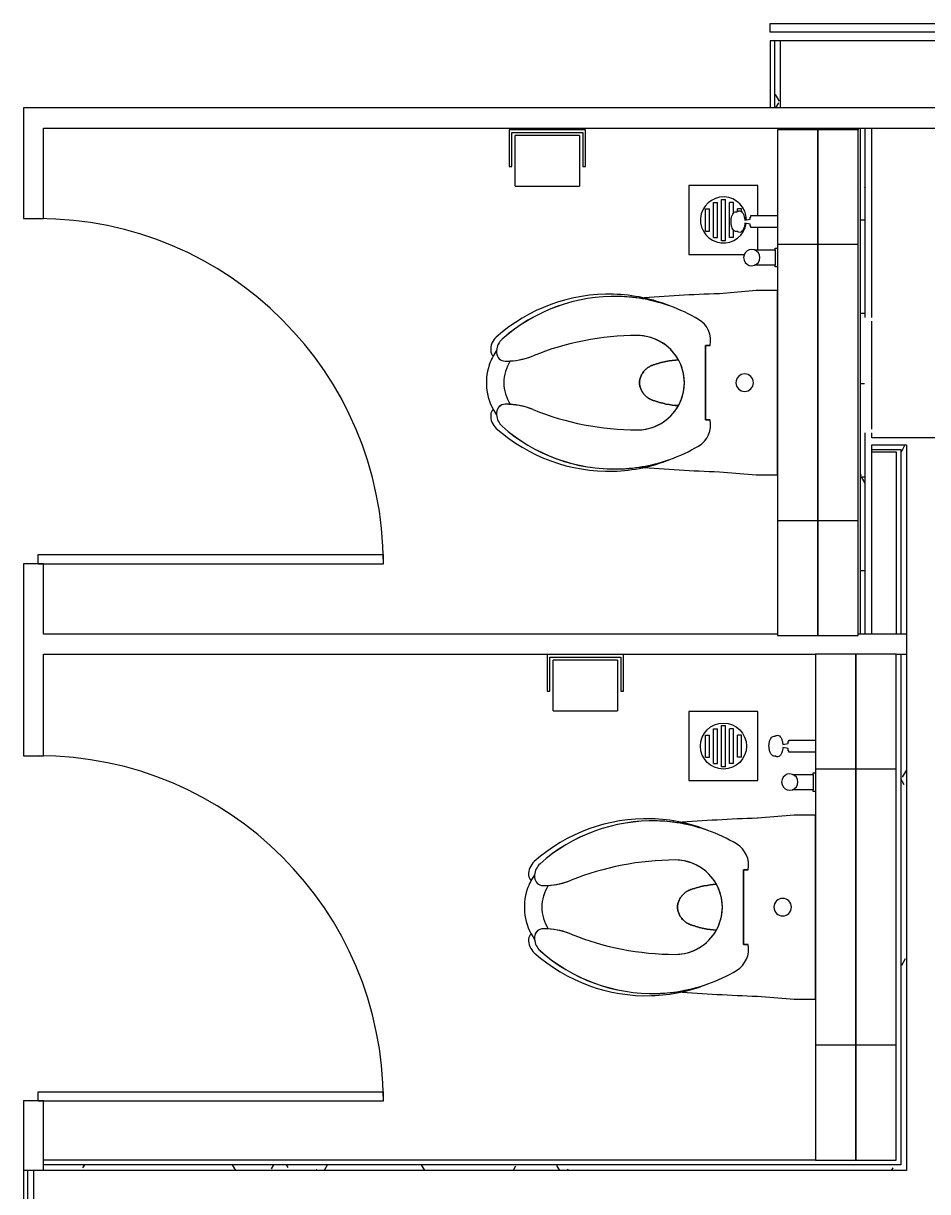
# Model space of a CAD drawing. Header units: inches. Extents: x 4551 to 18587, y 8160 to 18461.
# Drawn here: x 8279 to 10244, y 10403 to 12942 of the extents above; entities that cross this region are included whole.
import ezdxf

# ---------------------------------------------------------------- set-up
doc = ezdxf.new("R2010")
doc.units = ezdxf.units.IN
doc.header["$MEASUREMENT"] = 0
doc.layers.add('freecads.com', color=7, linetype='Continuous')

msp = doc.modelspace()

# ---------------------------------------------------------------- linework, layer by layer
at = {"layer": 'freecads.com'}
for p, q in [((9901.5, 12941.6), (10402.5, 12941.6)), ((9901.5, 12922.6), (9901.5, 12941.6)), ((10402.5, 12922.6), (9901.5, 12922.6)), ((9901.5, 12903.5), (9901.5, 12757.9)), ((9911.5, 12903.5), (9901.5, 12903.5)), ((9924, 12903.5), (9911.5, 12903.5)), ((9911.5, 12757.9), (9911.5, 12903.5)), ((10380, 12903.5), (9924, 12903.5)), ((9924, 12757.9), (9924, 12903.5)), ((9921.6, 12772.7), (9913.2, 12787.2)), ((9921.6, 12772.7), (9913.2, 12787.2)), ((9919.7, 12768.9), (9913.3, 12757.9)), ((9919.7, 12768.9), (9913.3, 12757.9)), ((8279.2, 12757.9), (8279.2, 12517.4)), ((10380, 12757.9), (8279.2, 12757.9)), ((8323.2, 12517.4), (8323.2, 12713.9)), ((8323.2, 12713.9), (10380, 12713.9)), ((9500.5, 12710.4), (9334.5, 12710.4)), ((9334.5, 12710.4), (9334.5, 12630.4)), ((9340.5, 12630.4), (9340.5, 12704.4)), ((9340.5, 12704.4), (9494.5, 12704.4)), ((9487.5, 12697.7), (9347.5, 12697.7)), ((9347.5, 12587.7), (9347.5, 12697.7)), ((9487.5, 12697.7), (9487.5, 12587.7)), ((9494.5, 12704.4), (9494.5, 12630.4)), ((9500.5, 12630.4), (9500.5, 12710.4)), ((10092.5, 12710.4), (9917.5, 12710.4)), ((9917.5, 12710.4), (9917.5, 11611.4)), ((10005, 12160.9), (10005, 12710.4)), ((10005, 12710.4), (10005, 12160.9)), ((10092.5, 12713.9), (10092.5, 12710.4)), ((10092.5, 11611.4), (10092.5, 12710.4)), ((10097.5, 11614.9), (10097.5, 12713.9)), ((10107.5, 12302.3), (10107.5, 12713.9)), ((10122.5, 12302.3), (10122.5, 12713.9)), ((9334.5, 12630.4), (9340.5, 12630.4)), ((9494.5, 12630.4), (9500.5, 12630.4)), ((9347.5, 12587.7), (9487.5, 12587.7)), ((9875, 12589.4), (9725, 12589.4)), ((9725, 12589.4), (9725, 12439.4)), ((9875, 12524), (9875, 12589.4)), ((10107.5, 12586.3), (10105.9, 12583.4)), ((10107.5, 12586.3), (10105.9, 12583.4)), ((9778.2, 12552.2), (9786.9, 12552.2)), ((9778.2, 12476.5), (9778.2, 12552.2)), ((9786.9, 12476.5), (9786.9, 12552.2)), ((9795.7, 12469.2), (9795.7, 12559.2)), ((9795.7, 12559.2), (9804.4, 12559.2)), ((9804.4, 12469.2), (9804.4, 12559.2)), ((9821.9, 12552.2), (9813.1, 12552.2)), ((9813.1, 12476.5), (9813.1, 12552.2)), ((9821.9, 12530.2), (9821.9, 12552.2)), ((8279.2, 12517.4), (8323.2, 12517.4)), ((9760.7, 12538.4), (9769.5, 12538.4)), ((9760.7, 12490.3), (9760.7, 12538.4)), ((9769.5, 12490.3), (9769.5, 12538.4)), ((9839.3, 12538.4), (9830.6, 12538.4)), ((9830.6, 12532.7), (9830.6, 12538.4)), ((9839.3, 12532.5), (9839.3, 12538.4)), ((9846.5, 12514), (9858.2, 12516.2)), ((9858.2, 12520.9), (9859.8, 12520.9)), ((9858.2, 12516.2), (9858.2, 12520.9)), ((9859.8, 12524), (9917.5, 12524)), ((9859.8, 12520.9), (9859.8, 12524)), ((10097.5, 12515.1), (10107.5, 12515.1)), ((10097.5, 12515.1), (10107.5, 12515.1)), ((9760.7, 12490.3), (9769.5, 12490.3)), ((9821.9, 12476.5), (9821.9, 12492.1)), ((9858.2, 12505.6), (9846.5, 12507.7)), ((9858.2, 12500.8), (9858.2, 12505.6)), ((9859.8, 12500.8), (9858.2, 12500.8)), ((9859.8, 12497.8), (9859.8, 12500.8)), ((9917.5, 12497.8), (9859.8, 12497.8)), ((9875, 12449.5), (9875, 12497.8)), ((9778.2, 12476.5), (9786.9, 12476.5)), ((9804.4, 12469.2), (9795.7, 12469.2)), ((9821.9, 12476.5), (9813.1, 12476.5)), ((9725, 12439.4), (9845.2, 12439.4)), ((9867.2, 12449.5), (9912.4, 12449.5)), ((9912.4, 12449.5), (9912.4, 12453.1)), ((9912.4, 12453.1), (9917.5, 12453.1)), ((9912.4, 12449.5), (9912.4, 12415.9)), ((10005, 12460.9), (9917.5, 12460.9)), ((10092.5, 12460.9), (10005, 12460.9)), ((9912.4, 12415.9), (9867.2, 12415.9)), ((9912.4, 12412.4), (9912.4, 12415.9)), ((9917.5, 12412.4), (9912.4, 12412.4)), ((9871.2, 12360.9), (9791.1, 12354.3)), ((9917.5, 12360.9), (9871.2, 12360.9)), ((9917.5, 11960.9), (9917.5, 12360.9)), ((10097.5, 12311.9), (10107.5, 12311.9)), ((10097.5, 12311.9), (10107.5, 12311.9)), ((10122.5, 12060.3), (10122.5, 12294.3)), ((9771, 12241.9), (9761, 12241.9)), ((9761, 12241.9), (9761, 12079.9)), ((9761, 12160.9), (9761, 12241.9)), ((9761, 12241.9), (9771, 12241.9)), ((9761, 12079.9), (9761, 12160.9)), ((10005, 11611.4), (10005, 12160.9)), ((10005, 12160.9), (10005, 11611.4)), ((10097.5, 12159.5), (10106.5, 12159.5)), ((10097.5, 12159.5), (10106.5, 12159.5)), ((9771, 12079.9), (9761, 12079.9)), ((9761, 12079.9), (9771, 12079.9)), ((10107.5, 11614.9), (10107.5, 12052.3)), ((10122.5, 12040.9), (10122.5, 12052.3)), ((10372.5, 12040.9), (10122.5, 12040.9)), ((10122.5, 12025.9), (10197.5, 12025.9)), ((10122.5, 11614.9), (10122.5, 12025.9)), ((10122.5, 12015.9), (10185, 12015.9)), ((10122.5, 12010.9), (10175, 12010.9)), ((10175, 12010.9), (10175, 11614.9)), ((10185, 12015.9), (10185, 11614.9)), ((10188.8, 12015.9), (10185.2, 12009.7)), ((10188.8, 12015.9), (10185.2, 12009.7)), ((10193.6, 12024.2), (10188.8, 12015.9)), ((10193.6, 12024.2), (10188.8, 12015.9)), ((10197.5, 12025.9), (10197.5, 10449.4)), ((9791.1, 11967.4), (9871.2, 11960.9)), ((9871.2, 11960.9), (9917.5, 11960.9)), ((10098.8, 11961.6), (10097.5, 11959.4)), ((10098.8, 11961.6), (10097.5, 11959.4)), ((10097.5, 11956.3), (10107.5, 11956.3)), ((10097.5, 11956.3), (10107.5, 11956.3)), ((10107.5, 11942.7), (10099.7, 11956.3)), ((10107.5, 11942.7), (10099.7, 11956.3)), ((10005, 11860.9), (9917.5, 11860.9)), ((10092.5, 11860.9), (10005, 11860.9)), ((10092.5, 11860.9), (10005, 11860.9)), ((8311.2, 11787.4), (9061.2, 11787.4)), ((8311.2, 11767.4), (8311.2, 11787.4)), ((9061.2, 11767.4), (9061.2, 11787.4)), ((8279.2, 11767.4), (8279.2, 11350.4)), ((8323.2, 11767.4), (8279.2, 11767.4)), ((8311.2, 11767.4), (9061.2, 11767.4)), ((8323.2, 11614.9), (8323.2, 11767.4)), ((10097.5, 11753.1), (10107.5, 11753.1)), ((10097.5, 11753.1), (10107.5, 11753.1)), ((9917.5, 11614.9), (8323.2, 11614.9)), ((9917.5, 11611.4), (10092.5, 11611.4)), ((10197.5, 11614.9), (10092.5, 11614.9)), ((8323.2, 11350.4), (8323.2, 11570.9)), ((8323.2, 11570.9), (10000, 11570.9)), ((9417, 11570.9), (9417, 11490.9)), ((9423, 11490.9), (9423, 11564.9)), ((9423, 11564.9), (9577, 11564.9)), ((9570, 11558.1), (9430, 11558.1)), ((9430, 11448.1), (9430, 11558.1)), ((9570, 11558.1), (9570, 11448.1)), ((9577, 11564.9), (9577, 11490.9)), ((9583, 11490.9), (9583, 11570.9)), ((10175, 11570.9), (10000, 11570.9)), ((10000, 11570.9), (10000, 10471.9)), ((10087.5, 11021.4), (10087.5, 11570.9)), ((10087.5, 11570.9), (10087.5, 11021.4)), ((10175, 11570.9), (10197.5, 11570.9)), ((10175, 10471.9), (10175, 11570.9)), ((10185, 11570.9), (10185, 10461.9)), ((9417, 11490.9), (9423, 11490.9)), ((9577, 11490.9), (9583, 11490.9)), ((9430, 11448.1), (9570, 11448.1)), ((9875, 11446.4), (9725, 11446.4)), ((9725, 11446.4), (9725, 11296.4)), ((9875, 11296.4), (9875, 11446.4)), ((9778.2, 11409.2), (9786.9, 11409.2)), ((9778.2, 11333.5), (9778.2, 11409.2)), ((9786.9, 11333.5), (9786.9, 11409.2)), ((9795.7, 11326.2), (9795.7, 11416.2)), ((9795.7, 11416.2), (9804.4, 11416.2)), ((9804.4, 11326.2), (9804.4, 11416.2)), ((9821.9, 11409.2), (9813.1, 11409.2)), ((9813.1, 11333.5), (9813.1, 11409.2)), ((9821.9, 11333.5), (9821.9, 11409.2)), ((9760.7, 11395.4), (9769.5, 11395.4)), ((9760.7, 11347.3), (9760.7, 11395.4)), ((9769.5, 11347.3), (9769.5, 11395.4)), ((9839.3, 11395.4), (9830.6, 11395.4)), ((9830.6, 11347.3), (9830.6, 11395.4)), ((9839.3, 11347.3), (9839.3, 11395.4)), ((9929, 11374.5), (9940.7, 11376.7)), ((9940.7, 11381.4), (9942.3, 11381.4)), ((9940.7, 11376.7), (9940.7, 11381.4)), ((9942.3, 11384.4), (10000, 11384.4)), ((9942.3, 11381.4), (9942.3, 11384.4)), ((8279.2, 11350.4), (8323.2, 11350.4)), ((9760.7, 11347.3), (9769.5, 11347.3)), ((9839.3, 11347.3), (9830.6, 11347.3)), ((9940.7, 11366.1), (9929, 11368.2)), ((9940.7, 11361.3), (9940.7, 11366.1)), ((9942.3, 11361.3), (9940.7, 11361.3)), ((9942.3, 11358.3), (9942.3, 11361.3)), ((10000, 11358.3), (9942.3, 11358.3)), ((9778.2, 11333.5), (9786.9, 11333.5)), ((9804.4, 11326.2), (9795.7, 11326.2)), ((9821.9, 11333.5), (9813.1, 11333.5)), ((10087.5, 11321.4), (10000, 11321.4)), ((10175, 11321.4), (10087.5, 11321.4)), ((9725, 11296.4), (9875, 11296.4)), ((9949.7, 11310), (9994.9, 11310)), ((9994.9, 11310), (9994.9, 11313.6)), ((9994.9, 11313.6), (10000, 11313.6)), ((9994.9, 11310), (9994.9, 11276.4)), ((10192.9, 11286.9), (10185, 11300.5)), ((10192.9, 11286.9), (10185, 11300.5)), ((10196.8, 11318.5), (10188.4, 11303.9)), ((10196.8, 11318.5), (10188.4, 11303.9)), ((9994.9, 11276.4), (9949.7, 11276.4)), ((9994.9, 11272.8), (9994.9, 11276.4)), ((10000, 11272.8), (9994.9, 11272.8)), ((9953.7, 11221.4), (9873.6, 11214.8)), ((10000, 11221.4), (9953.7, 11221.4)), ((10000, 10821.3), (10000, 11221.4)), ((9853.5, 11102.4), (9843.5, 11102.4)), ((9843.5, 11102.4), (9843.5, 10940.3)), ((9843.5, 11021.4), (9843.5, 11102.4)), ((9843.5, 11102.4), (9853.5, 11102.4)), ((9843.5, 10940.3), (9843.5, 11021.4)), ((10087.5, 10471.9), (10087.5, 11021.4)), ((10087.5, 11021.4), (10087.5, 10471.9)), ((9853.5, 10940.3), (9843.5, 10940.3)), ((9843.5, 10940.3), (9853.5, 10940.3)), ((10195, 10908.9), (10186.6, 10894.4)), ((10195, 10908.9), (10186.6, 10894.4)), ((9873.6, 10827.9), (9953.7, 10821.3)), ((9953.7, 10821.3), (10000, 10821.3)), ((10087.5, 10721.4), (10000, 10721.4)), ((10175, 10721.4), (10087.5, 10721.4)), ((10175, 10721.4), (10087.5, 10721.4)), ((8311.2, 10620.4), (9061.2, 10620.4)), ((8311.2, 10600.4), (8311.2, 10620.4)), ((9061.2, 10600.4), (9061.2, 10620.4)), ((8279.2, 10600.4), (8279.2, 10449.4)), ((8323.2, 10600.4), (8279.2, 10600.4)), ((8311.2, 10600.4), (9061.2, 10600.4)), ((8323.2, 10449.4), (8323.2, 10600.4)), ((10000, 10471.9), (8323.2, 10471.9)), ((10185, 10461.9), (8323.2, 10461.9)), ((8411.7, 10461.9), (8407.7, 10454.9)), ((8411.7, 10461.9), (8407.7, 10454.9)), ((8740.7, 10449.4), (8733.5, 10461.9)), ((8740.7, 10449.4), (8733.5, 10461.9)), ((8822.3, 10461.9), (8817.3, 10453.1)), ((8822.3, 10461.9), (8817.3, 10453.1)), ((8854.5, 10455.5), (8850.8, 10461.9)), ((8854.5, 10455.5), (8850.8, 10461.9)), ((8939.1, 10460.8), (8932.4, 10449.4)), ((8939.1, 10460.8), (8932.4, 10449.4)), ((9150.6, 10450.5), (9144.1, 10461.9)), ((9150.6, 10450.5), (9144.1, 10461.9)), ((9348.6, 10459), (9343.1, 10449.4)), ((9348.6, 10459), (9343.1, 10449.4)), ((9444.6, 10449.4), (9438.4, 10460)), ((9444.6, 10449.4), (9438.4, 10460)), ((9819.5, 10461.9), (9819.2, 10461.3)), ((9819.5, 10461.9), (9819.2, 10461.3)), ((10000, 10471.9), (10175, 10471.9)), ((10083.1, 10460.9), (10082.6, 10461.9)), ((10083.1, 10460.9), (10082.6, 10461.9)), ((10197.5, 10449.4), (8279.2, 10449.4)), ((8279.2, 10449.4), (8279.2, 9695.4)), ((8289.2, 9695.4), (8289.2, 10449.4)), ((8301.7, 9695.4), (8301.7, 10449.4)), ((8916.7, 10449.4), (8915.5, 10451.4)), ((8916.7, 10449.4), (8915.5, 10451.4)), ((9462, 10452.2), (9460.4, 10449.4)), ((9462, 10452.2), (9460.4, 10449.4)), ((10167.7, 10455.4), (10164.3, 10449.4)), ((10167.7, 10455.4), (10164.3, 10449.4))]:
    msp.add_line(p, q, dxfattribs=at)
msp.add_circle((9800, 11371.4), 50, dxfattribs=at)
for centre, radius, start, end in [((9800, 12514.4), 50, 0.3693, 351.6341), ((8311.2, 11767.4), 750, 0, 90), ((9861.6, 12432.7), 17.7, 71.5727, 288.4273), ((9861.6, 12432.7), 17.7, 288.4273, 71.5727), ((9551.1, 11985.5), 367.7, 88.4283, 131.6862), ((9563.7, 11980.7), 367.7, 88.4069, 131.6647), ((9563.8, 11980.6), 367.7, 88.4283, 131.6862), ((9551.5, 11998), 355.2, 67.8371, 88.4283), ((9564.1, 11993.2), 355.2, 81.4492, 88.4069), ((9564.1, 11993.1), 355.2, 70.0255, 88.4283), ((9941.6, 8158.3), 4198.7, 92.0547, 94.436), ((9564.1, 11993.2), 355.2, 59.2132, 81.4492), ((9564.1, 11993.2), 355.2, 59.2132, 81.4492), ((9718.4, 12252.2), 53.7, 348.8836, 59.2132), ((9718.4, 12252.2), 53.7, 348.8836, 59.2132), ((9331, 12232.6), 36.7, 131.6862, 183.6912), ((9614.1, 11654.8), 608.7, 90.1726, 111.9475), ((9614.1, 11654.8), 608.7, 90.1726, 111.9475), ((9612.6, 12160.9), 102.5, 29.0474, 90.1726), ((9612.6, 12160.9), 102.5, 359.9756, 90.1726), ((9343.7, 12228), 36.7, 131.6647, 175.3876), ((9343.7, 12227.8), 36.7, 131.6862, 175.4091), ((9406.8, 12161), 121.8, 144.9532, 161.3644), ((9313.4, 12231.5), 19.1, 183.6912, 223.2947), ((9406.8, 12160.8), 121.8, 144.9746, 151.7533), ((9343.7, 12228), 36.7, 175.3876, 183.6698), ((9343.7, 12228), 36.7, 175.3876, 183.6698), ((9326.1, 12226.8), 19, 183.6698, 269.5718), ((9326.1, 12226.8), 19, 183.6698, 269.5718), ((9327.1, 12366.9), 159.1, 269.5718, 291.9475), ((9327.1, 12366.9), 159.1, 273.5167, 291.9475), ((9612.6, 12160.9), 102.5, 359.9756, 29.0474), ((9406.8, 12161), 121.8, 161.3644, 215.0254), ((9409.7, 12161), 86.7, 147.1026, 213.0313), ((9409.7, 12161), 86.7, 147.1026, 212.8759), ((9327.1, 12366.9), 159.1, 269.5718, 273.5167), ((9612.6, 12160.8), 102.5, 269.8274, 0.0244), ((9612.6, 12160.8), 102.5, 330.8901, 0.0244), ((9846.1, 12160.9), 19.1, 90, 270), ((9846.1, 12160.9), 19, 270, 90), ((9326, 12095.1), 19, 90.4067, 176.3088), ((9326.1, 12094.9), 19, 90.4282, 176.3302), ((9327, 11955.1), 159.1, 86.4618, 90.4067), ((9327.1, 11954.9), 159.1, 68.0525, 90.4282), ((9327.1, 11954.9), 159.1, 68.0525, 86.4435), ((9612.6, 12160.8), 102.5, 269.8274, 330.8901), ((9331, 12089.1), 36.7, 176.3088, 228.3138), ((9313.4, 12090.2), 19.1, 136.7053, 176.3088), ((9406.8, 12161), 121.8, 208.2467, 215.0254), ((9343.7, 12094), 36.7, 176.3088, 184.5909), ((9343.7, 12093.8), 36.7, 176.3302, 184.6124), ((9343.7, 12094), 36.7, 184.5909, 228.3138), ((9343.7, 12093.8), 36.7, 184.6124, 228.3353), ((9614.1, 12667), 608.7, 248.0525, 269.8274), ((9614.1, 12667), 608.7, 248.0525, 269.8274), ((9551.1, 12336.3), 367.7, 228.3138, 271.5717), ((9563.8, 12341.1), 367.7, 228.3138, 271.5717), ((9563.7, 12341), 367.7, 228.3353, 271.5931), ((9718.4, 12069.5), 53.7, 300.7868, 11.1164), ((9718.4, 12069.5), 53.7, 300.7868, 11.1164), ((9564.1, 12328.5), 355.2, 278.5508, 300.7868), ((9564.1, 12328.5), 355.2, 278.5508, 300.7868), ((9551.5, 12323.8), 355.2, 271.5717, 292.1629), ((9564.1, 12328.7), 355.2, 271.5717, 289.9745), ((9564.1, 12328.5), 355.2, 271.5931, 278.5508), ((9941.6, 16163.4), 4198.7, 265.564, 267.9453), ((8311.2, 10600.4), 750, 0, 90), ((9944.1, 11293.2), 17.7, 71.5727, 288.4273), ((9944.1, 11293.2), 17.7, 288.4273, 71.5727), ((9633.6, 10846), 367.7, 88.4283, 131.6862), ((9646.2, 10841.2), 367.7, 88.4069, 131.6647), ((9646.3, 10841.1), 367.7, 88.4283, 131.6862), ((9634, 10858.5), 355.2, 67.8371, 88.4283), ((9646.6, 10853.7), 355.2, 81.4492, 88.4069), ((9646.6, 10853.6), 355.2, 70.0255, 88.4283), ((10024.1, 7018.8), 4198.7, 92.0547, 94.436), ((9646.6, 10853.7), 355.2, 59.2132, 81.4492), ((9646.6, 10853.7), 355.2, 59.2132, 81.4492), ((9800.9, 11112.7), 53.7, 348.8836, 59.2132), ((9800.9, 11112.7), 53.7, 348.8836, 59.2132), ((9413.5, 11093.1), 36.7, 131.6862, 183.6912), ((9696.6, 10515.2), 608.7, 90.1726, 111.9475), ((9696.6, 10515.2), 608.7, 90.1726, 111.9475), ((9695.1, 11021.4), 102.5, 29.0474, 90.1726), ((9695.1, 11021.4), 102.5, 359.9756, 90.1726), ((9426.2, 11088.4), 36.7, 131.6647, 175.3876), ((9426.2, 11088.2), 36.7, 131.6862, 175.4091), ((9489.3, 11021.4), 121.8, 144.9532, 161.3644), ((9395.9, 11092), 19.1, 183.6912, 223.2947), ((9489.3, 11021.3), 121.8, 144.9746, 151.7533), ((9426.2, 11088.4), 36.7, 175.3876, 183.6698), ((9426.2, 11088.4), 36.7, 175.3876, 183.6698), ((9408.6, 11087.3), 19, 183.6698, 269.5718), ((9408.6, 11087.3), 19, 183.6698, 269.5718), ((9492.2, 11021.4), 86.7, 147.1026, 213.0313), ((9492.2, 11021.4), 86.7, 147.1026, 212.8759), ((9409.6, 11227.4), 159.1, 269.5718, 291.9475), ((9409.6, 11227.4), 159.1, 269.5718, 273.5167), ((9409.6, 11227.4), 159.1, 273.5167, 291.9475), ((9695.1, 11021.4), 102.5, 359.9756, 29.0474), ((9489.3, 11021.4), 121.8, 161.3644, 215.0254), ((9695.1, 11021.3), 102.5, 269.8274, 0.0244), ((9695.1, 11021.3), 102.5, 330.8901, 0.0244), ((9928.6, 11021.4), 19, 90, 270), ((9928.6, 11021.4), 19, 270, 90), ((9408.5, 10955.6), 19, 90.4067, 176.3088), ((9408.6, 10955.4), 19, 90.4282, 176.3302), ((9409.5, 10815.5), 159.1, 86.4618, 90.4067), ((9409.6, 10815.3), 159.1, 68.0525, 90.4282), ((9409.6, 10815.3), 159.1, 68.0525, 86.4435), ((9695.1, 11021.3), 102.5, 269.8274, 330.8901), ((9413.5, 10949.6), 36.7, 176.3088, 228.3138), ((9395.9, 10950.7), 19.1, 136.7053, 176.3088), ((9489.3, 11021.4), 121.8, 208.2467, 215.0254), ((9426.2, 10954.5), 36.7, 176.3088, 184.5909), ((9426.2, 10954.3), 36.7, 176.3302, 184.6124), ((9426.2, 10954.5), 36.7, 184.5909, 228.3138), ((9426.2, 10954.3), 36.7, 184.6124, 228.3353), ((9696.6, 11527.5), 608.7, 248.0525, 269.8274), ((9696.6, 11527.5), 608.7, 248.0525, 269.8274), ((9800.9, 10930), 53.7, 300.7868, 11.1164), ((9800.9, 10930), 53.7, 300.7868, 11.1164), ((9633.6, 11196.7), 367.7, 228.3138, 271.5717), ((9646.3, 11201.6), 367.7, 228.3138, 271.5717), ((9646.2, 11201.5), 367.7, 228.3353, 271.5931), ((9646.6, 11189), 355.2, 278.5508, 300.7868), ((9646.6, 11189), 355.2, 278.5508, 300.7868), ((9634, 11184.3), 355.2, 271.5717, 292.1629), ((9646.6, 11189.1), 355.2, 271.5717, 289.9745), ((9646.6, 11189), 355.2, 271.5931, 278.5508), ((10024.1, 15023.9), 4198.7, 265.564, 267.9453)]:
    msp.add_arc(centre, radius, start, end, dxfattribs=at)
for points, knots in [([(9829.6, 12489.9), (9828.5, 12489.4), (9826.3, 12489), (9823, 12490.6), (9820.1, 12494.1), (9817.8, 12499.5), (9816.4, 12506.4), (9816.3, 12514.2), (9817.5, 12521.6), (9820, 12527.6), (9823.3, 12531.5), (9825.9, 12532.4), (9827.2, 12532.4)], [-1, -1, -1, -1, -0.907895, -0.815789, -0.723684, -0.631579, -0.526316, -0.421053, -0.315789, -0.210526, -0.105263, 0, 0, 0, 0]), ([(9846.5, 12507.7), (9846.3, 12505.7), (9845.8, 12501.8), (9844.1, 12495.9), (9841.3, 12490.8), (9837.6, 12487.6), (9834.1, 12487.2), (9831.5, 12488.3), (9830.2, 12489.3), (9829.6, 12489.9)], [-1, -1, -1, -1, -0.863636, -0.727273, -0.545455, -0.363636, -0.181818, -0.090909, 0, 0, 0, 0]), ([(9912.1, 11350.4), (9911, 11349.8), (9908.8, 11349.5), (9905.5, 11351.1), (9902.6, 11354.6), (9900.3, 11360), (9898.9, 11366.9), (9898.8, 11374.7), (9900, 11382), (9902.5, 11388.1), (9905.8, 11392), (9908.4, 11392.9), (9909.7, 11392.9)], [-1, -1, -1, -1, -0.907895, -0.815789, -0.723684, -0.631579, -0.526316, -0.421053, -0.315789, -0.210526, -0.105263, 0, 0, 0, 0]), ([(9929, 11368.2), (9928.8, 11366.2), (9928.3, 11362.3), (9926.6, 11356.4), (9923.8, 11351.3), (9920.1, 11348.1), (9916.6, 11347.7), (9914, 11348.8), (9912.7, 11349.8), (9912.1, 11350.4)], [-1, -1, -1, -1, -0.863636, -0.727273, -0.545455, -0.363636, -0.181818, -0.090909, 0, 0, 0, 0])]:
    msp.add_open_spline(points, degree=3, knots=knots, dxfattribs=at)
for points in [[(9827.2, 12532.4), (9827.6, 12532.4), (9828.4, 12532.4), (9829.2, 12532.1), (9829.6, 12531.9)], [(9829.6, 12531.9), (9830.4, 12532.7), (9832.1, 12533.9), (9833.9, 12534.3), (9834.8, 12534.3)], [(9834.8, 12534.3), (9836.3, 12534.3), (9839, 12533.3), (9842.7, 12528.9), (9845.4, 12522.2), (9846.3, 12516.8), (9846.5, 12514)], [(9647.6, 12199.5), (9656.9, 12202.6), (9675.3, 12207.7), (9693.3, 12210.1), (9702.2, 12210.7)], [(9702.2, 12210.7), (9693.3, 12210.1), (9675.3, 12207.7), (9656.9, 12202.6), (9647.6, 12199.5)], [(9617.5, 12160.9), (9617.6, 12163.5), (9618.2, 12168.5), (9620.8, 12176), (9624.7, 12182.8), (9629.7, 12188.8), (9635.7, 12193.8), (9640.1, 12196.4), (9642.5, 12197.5)], [(9642.5, 12197.5), (9640.1, 12196.4), (9635.7, 12193.8), (9629.7, 12188.8), (9624.7, 12182.8), (9620.8, 12176), (9618.2, 12168.5), (9617.6, 12163.5), (9617.5, 12160.9)], [(9642.5, 12197.5), (9643.3, 12197.9), (9645, 12198.6), (9646.7, 12199.2), (9647.6, 12199.5)], [(9647.6, 12199.5), (9646.7, 12199.2), (9645, 12198.6), (9643.3, 12197.9), (9642.5, 12197.5)], [(9642.5, 12124.2), (9640.1, 12125.4), (9635.7, 12127.9), (9629.7, 12132.9), (9624.7, 12139), (9620.8, 12145.8), (9618.2, 12153.2), (9617.6, 12158.3), (9617.5, 12160.9)], [(9617.5, 12160.9), (9617.6, 12158.3), (9618.2, 12153.2), (9620.8, 12145.8), (9624.7, 12139), (9629.7, 12132.9), (9635.7, 12127.9), (9640.1, 12125.4), (9642.5, 12124.2)], [(9647.3, 12122.4), (9646.5, 12122.6), (9644.9, 12123.2), (9643.3, 12123.9), (9642.5, 12124.2)], [(9642.5, 12124.2), (9643.3, 12123.9), (9644.9, 12123.2), (9646.5, 12122.6), (9647.3, 12122.4)], [(9702.1, 12111), (9693.2, 12111.5), (9675.1, 12113.9), (9656.6, 12119.1), (9647.3, 12122.4)], [(9647.3, 12122.4), (9656.6, 12119.1), (9675.1, 12113.9), (9693.2, 12111.5), (9702.1, 12111)], [(9909.7, 11392.9), (9910.1, 11392.9), (9910.9, 11392.8), (9911.7, 11392.5), (9912.1, 11392.4)], [(9912.1, 11392.4), (9912.9, 11393.2), (9914.6, 11394.4), (9916.4, 11394.8), (9917.3, 11394.8)], [(9917.3, 11394.8), (9918.8, 11394.8), (9921.5, 11393.8), (9925.2, 11389.4), (9927.9, 11382.7), (9928.8, 11377.3), (9929, 11374.5)], [(9730.1, 11060), (9739.4, 11063.1), (9757.8, 11068.2), (9775.8, 11070.6), (9784.7, 11071.2)], [(9784.7, 11071.2), (9775.8, 11070.6), (9757.8, 11068.2), (9739.4, 11063.1), (9730.1, 11060)], [(9700, 11021.4), (9700.1, 11023.9), (9700.7, 11029), (9703.3, 11036.5), (9707.2, 11043.3), (9712.2, 11049.3), (9718.2, 11054.3), (9722.6, 11056.9), (9725, 11058)], [(9725, 11058), (9722.6, 11056.9), (9718.2, 11054.3), (9712.2, 11049.3), (9707.2, 11043.3), (9703.3, 11036.5), (9700.7, 11029), (9700.1, 11023.9), (9700, 11021.4)], [(9725, 11058), (9725.8, 11058.4), (9727.5, 11059.1), (9729.2, 11059.7), (9730.1, 11060)], [(9730.1, 11060), (9729.2, 11059.7), (9727.5, 11059.1), (9725.8, 11058.4), (9725, 11058)], [(9725, 10984.7), (9722.6, 10985.8), (9718.2, 10988.4), (9712.2, 10993.4), (9707.2, 10999.4), (9703.3, 11006.2), (9700.7, 11013.7), (9700.1, 11018.8), (9700, 11021.4)], [(9700, 11021.4), (9700.1, 11018.8), (9700.7, 11013.7), (9703.3, 11006.2), (9707.2, 10999.4), (9712.2, 10993.4), (9718.2, 10988.4), (9722.6, 10985.8), (9725, 10984.7)], [(9729.8, 10982.9), (9729, 10983.1), (9727.4, 10983.7), (9725.8, 10984.4), (9725, 10984.7)], [(9725, 10984.7), (9725.8, 10984.4), (9727.4, 10983.7), (9729, 10983.1), (9729.8, 10982.9)], [(9784.6, 10971.5), (9775.7, 10972), (9757.6, 10974.4), (9739.1, 10979.6), (9729.8, 10982.9)], [(9729.8, 10982.9), (9739.1, 10979.6), (9757.6, 10974.4), (9775.7, 10972), (9784.6, 10971.5)]]:
    msp.add_open_spline(points, degree=3, dxfattribs=at)

doc.saveas('drawing.dxf')
